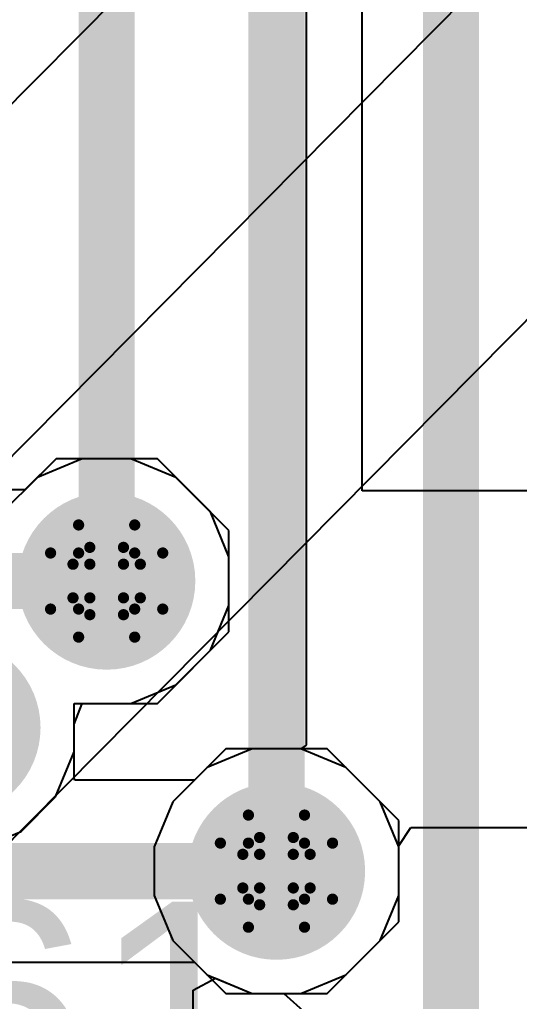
# Model space of a CAD drawing. Header units: inches. Extents: x -4 to 5258, y -4 to 5281.
# Drawn here: x 49.337 to 51.6, y 18.772 to 23.219 of the extents above; entities that cross this region are included whole.
import ezdxf

# ---------------------------------------------------------------- set-up
doc = ezdxf.new("R2010")
doc.units = ezdxf.units.IN
for name, color, linetype in [('Bottom Layer', 5, 'Continuous'), ('Bottom Solder', 6, 'Continuous'), ('Drill Drawing', 1, 'Continuous'), ('Layer 1', 16, 'Continuous'), ('Layer 2', 76, 'Continuous'), ('Top Layer', 1, 'Continuous'), ('Top Overlay', 2, 'Continuous'), ('Top Solder', 216, 'Continuous'), ('Via Holes', 16, 'Continuous')]:
    doc.layers.add(name, color=color, linetype=linetype)
doc.styles.add('Arial', font='', dxfattribs={"height": 0.2})
doc.styles.get('Arial').set_extended_font_data('Arial')

# ---------------------------------------------------------------- blocks, each defined once
blk = doc.blocks.new('13_WQFN_HR__3_2__31')
at = {"layer": 'Top Solder'}
for p in [(-0.5467, -0.9227), (0.575, 1.81), (1.1783, -0.9227)]:
    blk.add_line(p, (5220.6763, 5271.621), dxfattribs=at)

msp = doc.modelspace()

# ---------------------------------------------------------------- hatches: boundary and pattern name
at = {"layer": 'Bottom Layer'}
h = msp.add_hatch(color=5, dxfattribs=at)
edge = h.paths.add_edge_path()
edge.add_arc((49.7314, 20.6757), 0.3, 0, 360)
h = msp.add_hatch(color=5, dxfattribs=at)
edge = h.paths.add_edge_path()
edge.add_arc((50.5004, 19.3617), 0.3, 0, 360)
at = {"layer": 'Bottom Solder'}
h = msp.add_hatch(color=6, dxfattribs=at)
edge = h.paths.add_edge_path()
edge.add_arc((49.7314, 20.6757), 0.4016, 0, 360)
h = msp.add_hatch(color=6, dxfattribs=at)
edge = h.paths.add_edge_path()
edge.add_arc((49.0304, 20.0117), 0.4016, 0, 360)
h = msp.add_hatch(color=6, dxfattribs=at)
edge = h.paths.add_edge_path()
edge.add_arc((50.5004, 19.3617), 0.4016, 0, 360)
at = {"layer": 'Layer 1'}
h = msp.add_hatch(color=16, dxfattribs=at)
edge = h.paths.add_edge_path()
edge.add_arc((49.7314, 20.6757), 0.3, 0, 360)
h = msp.add_hatch(color=16, dxfattribs=at)
edge = h.paths.add_edge_path()
edge.add_arc((50.5004, 19.3617), 0.3, 0, 360)
at = {"layer": 'Layer 2'}
h = msp.add_hatch(color=76, dxfattribs=at)
edge = h.paths.add_edge_path()
edge.add_arc((49.7314, 20.6757), 0.3, 0, 360)
h = msp.add_hatch(color=76, dxfattribs=at)
edge = h.paths.add_edge_path()
edge.add_arc((50.5004, 19.3617), 0.3, 0, 360)
at = {"layer": 'Top Layer'}
h = msp.add_hatch(color=1, dxfattribs=at)
edge = h.paths.add_edge_path()
edge.add_arc((49.7314, 20.6757), 0.3, 0, 360)
h = msp.add_hatch(color=1, dxfattribs=at)
edge = h.paths.add_edge_path()
edge.add_arc((50.5004, 19.3617), 0.3, 0, 360)
at = {"layer": 'Top Solder'}
h = msp.add_hatch(color=216, dxfattribs=at)
edge = h.paths.add_edge_path()
edge.add_arc((49.7314, 20.6757), 0.4016, 0, 360)
h = msp.add_hatch(color=216, dxfattribs=at)
edge = h.paths.add_edge_path()
edge.add_arc((49.0304, 20.0117), 0.4016, 0, 360)
h = msp.add_hatch(color=216, dxfattribs=at)
edge = h.paths.add_edge_path()
edge.add_arc((50.5004, 19.3617), 0.4016, 0, 360)
at = {"layer": 'Via Holes'}
h = msp.add_hatch(color=7, dxfattribs=at)
edge = h.paths.add_edge_path()
edge.add_arc((49.7314, 20.6757), 0.15, 0, 360)
h = msp.add_hatch(color=7, dxfattribs=at)
edge = h.paths.add_edge_path()
edge.add_arc((50.5004, 19.3617), 0.15, 0, 360)

# ---------------------------------------------------------------- linework, layer by layer
at = {"layer": 'Bottom Layer'}
for p, q in [((50.8889, 21.0837), (50.8889, 45.7349)), ((105.1898, 21.0837), (50.8889, 21.0837)), ((51.053, 19.4752), (51.1095, 19.5597)), ((51.1095, 19.5597), (106.4882, 19.5597)), ((51.0544, 19.4719), (51.053, 19.4752)), ((51.0544, 19.2515), (51.0544, 19.4719)), ((50.9701, 19.0479), (51.0544, 19.2515)), ((50.8142, 18.892), (50.9701, 19.0479)), ((50.1226, 18.8233), (50.2242, 18.8764)), ((50.2242, 18.8764), (50.3902, 18.8077)), ((50.6106, 18.8077), (50.8142, 18.892)), ((50.1226, -3.4203), (50.1226, 18.8233)), ((50.3902, 18.8077), (50.6106, 18.8077))]:
    msp.add_line(p, q, dxfattribs=at)
for points in [[(49.7314, 20.6757, 0.254, 0.254, 0), (49.7314, 52.9102, 0.254, 0.254, 0)], [(50.5004, 19.3617, 0.254, 0.254, 0), (50.5004, 46.1299, 0.254, 0.254, 0)]]:
    msp.add_lwpolyline(points, format="xyseb", dxfattribs=at)
for points in [[(49.6679, 20.6757, 0.127, 0.127, 1), (49.7949, 20.6757, 0.127, 0.127, 1)], [(50.4369, 19.3617, 0.127, 0.127, 1), (50.5639, 19.3617, 0.127, 0.127, 1)]]:
    msp.add_lwpolyline(points, format="xyseb", close=True, dxfattribs=at)
at = {"layer": 'Drill Drawing'}
for points in [[(49.6044, 20.8027, 0.0508, 0.0508, 0), (49.6044, 20.9297, 0.0508, 0.0508, 0)], [(49.6044, 20.9297, 0.0508, 0.0508, 0), (49.8584, 20.9297, 0.0508, 0.0508, 0)], [(49.8584, 20.8027, 0.0508, 0.0508, 0), (49.8584, 20.9297, 0.0508, 0.0508, 0)], [(49.4774, 20.5487, 0.0508, 0.0508, 0), (49.4774, 20.8027, 0.0508, 0.0508, 0)], [(49.4774, 20.8027, 0.0508, 0.0508, 0), (49.6044, 20.8027, 0.0508, 0.0508, 0)], [(49.6552, 20.7519, 0.0508, 0.0508, 0), (49.6552, 20.8281, 0.0508, 0.0508, 0)], [(49.6552, 20.8281, 0.0508, 0.0508, 0), (49.8076, 20.8281, 0.0508, 0.0508, 0)], [(49.8076, 20.7519, 0.0508, 0.0508, 0), (49.8076, 20.8281, 0.0508, 0.0508, 0)], [(49.8584, 20.8027, 0.0508, 0.0508, 0), (49.9854, 20.8027, 0.0508, 0.0508, 0)], [(49.9854, 20.5487, 0.0508, 0.0508, 0), (49.9854, 20.8027, 0.0508, 0.0508, 0)], [(49.579, 20.5995, 0.0508, 0.0508, 0), (49.579, 20.7519, 0.0508, 0.0508, 0)], [(49.579, 20.7519, 0.0508, 0.0508, 0), (49.6552, 20.7519, 0.0508, 0.0508, 0)], [(49.8076, 20.7519, 0.0508, 0.0508, 0), (49.8838, 20.7519, 0.0508, 0.0508, 0)], [(49.8838, 20.5995, 0.0508, 0.0508, 0), (49.8838, 20.7519, 0.0508, 0.0508, 0)], [(49.579, 20.5995, 0.0508, 0.0508, 0), (49.6552, 20.5995, 0.0508, 0.0508, 0)], [(49.6552, 20.5233, 0.0508, 0.0508, 0), (49.6552, 20.5995, 0.0508, 0.0508, 0)], [(49.8076, 20.5995, 0.0508, 0.0508, 0), (49.8838, 20.5995, 0.0508, 0.0508, 0)], [(49.8076, 20.5233, 0.0508, 0.0508, 0), (49.8076, 20.5995, 0.0508, 0.0508, 0)], [(49.4774, 20.5487, 0.0508, 0.0508, 0), (49.6044, 20.5487, 0.0508, 0.0508, 0)], [(49.6044, 20.4217, 0.0508, 0.0508, 0), (49.6044, 20.5487, 0.0508, 0.0508, 0)], [(49.6552, 20.5233, 0.0508, 0.0508, 0), (49.8076, 20.5233, 0.0508, 0.0508, 0)], [(49.8584, 20.5487, 0.0508, 0.0508, 0), (49.9854, 20.5487, 0.0508, 0.0508, 0)], [(49.8584, 20.4217, 0.0508, 0.0508, 0), (49.8584, 20.5487, 0.0508, 0.0508, 0)], [(49.6044, 20.4217, 0.0508, 0.0508, 0), (49.8584, 20.4217, 0.0508, 0.0508, 0)], [(50.3734, 19.4887, 0.0508, 0.0508, 0), (50.3734, 19.6157, 0.0508, 0.0508, 0)], [(50.3734, 19.6157, 0.0508, 0.0508, 0), (50.6274, 19.6157, 0.0508, 0.0508, 0)], [(50.6274, 19.4887, 0.0508, 0.0508, 0), (50.6274, 19.6157, 0.0508, 0.0508, 0)], [(50.4242, 19.4379, 0.0508, 0.0508, 0), (50.4242, 19.5141, 0.0508, 0.0508, 0)], [(50.4242, 19.5141, 0.0508, 0.0508, 0), (50.5766, 19.5141, 0.0508, 0.0508, 0)], [(50.5766, 19.4379, 0.0508, 0.0508, 0), (50.5766, 19.5141, 0.0508, 0.0508, 0)], [(50.2464, 19.2347, 0.0508, 0.0508, 0), (50.2464, 19.4887, 0.0508, 0.0508, 0)], [(50.2464, 19.4887, 0.0508, 0.0508, 0), (50.3734, 19.4887, 0.0508, 0.0508, 0)], [(50.6274, 19.4887, 0.0508, 0.0508, 0), (50.7544, 19.4887, 0.0508, 0.0508, 0)], [(50.7544, 19.2347, 0.0508, 0.0508, 0), (50.7544, 19.4887, 0.0508, 0.0508, 0)], [(50.348, 19.2855, 0.0508, 0.0508, 0), (50.348, 19.4379, 0.0508, 0.0508, 0)], [(50.348, 19.4379, 0.0508, 0.0508, 0), (50.4242, 19.4379, 0.0508, 0.0508, 0)], [(50.5766, 19.4379, 0.0508, 0.0508, 0), (50.6528, 19.4379, 0.0508, 0.0508, 0)], [(50.6528, 19.2855, 0.0508, 0.0508, 0), (50.6528, 19.4379, 0.0508, 0.0508, 0)], [(50.348, 19.2855, 0.0508, 0.0508, 0), (50.4242, 19.2855, 0.0508, 0.0508, 0)], [(50.4242, 19.2093, 0.0508, 0.0508, 0), (50.4242, 19.2855, 0.0508, 0.0508, 0)], [(50.5766, 19.2855, 0.0508, 0.0508, 0), (50.6528, 19.2855, 0.0508, 0.0508, 0)], [(50.5766, 19.2093, 0.0508, 0.0508, 0), (50.5766, 19.2855, 0.0508, 0.0508, 0)], [(50.2464, 19.2347, 0.0508, 0.0508, 0), (50.3734, 19.2347, 0.0508, 0.0508, 0)], [(50.3734, 19.1077, 0.0508, 0.0508, 0), (50.3734, 19.2347, 0.0508, 0.0508, 0)], [(50.6274, 19.2347, 0.0508, 0.0508, 0), (50.7544, 19.2347, 0.0508, 0.0508, 0)], [(50.6274, 19.1077, 0.0508, 0.0508, 0), (50.6274, 19.2347, 0.0508, 0.0508, 0)], [(50.4242, 19.2093, 0.0508, 0.0508, 0), (50.5766, 19.2093, 0.0508, 0.0508, 0)], [(50.3734, 19.1077, 0.0508, 0.0508, 0), (50.6274, 19.1077, 0.0508, 0.0508, 0)]]:
    msp.add_lwpolyline(points, format="xyseb", dxfattribs=at)
for points in [[(49.5917, 20.9297, 0.0254, 0.0254, 1), (49.6171, 20.9297, 0.0254, 0.0254, 1)], [(49.5917, 20.9297, 0.0254, 0.0254, 1), (49.6171, 20.9297, 0.0254, 0.0254, 1)], [(49.8457, 20.9297, 0.0254, 0.0254, 1), (49.8711, 20.9297, 0.0254, 0.0254, 1)], [(49.8457, 20.9297, 0.0254, 0.0254, 1), (49.8711, 20.9297, 0.0254, 0.0254, 1)], [(49.4647, 20.8027, 0.0254, 0.0254, 1), (49.4901, 20.8027, 0.0254, 0.0254, 1)], [(49.4647, 20.8027, 0.0254, 0.0254, 1), (49.4901, 20.8027, 0.0254, 0.0254, 1)], [(49.5917, 20.8027, 0.0254, 0.0254, 1), (49.6171, 20.8027, 0.0254, 0.0254, 1)], [(49.5917, 20.8027, 0.0254, 0.0254, 1), (49.6171, 20.8027, 0.0254, 0.0254, 1)], [(49.6425, 20.8281, 0.0254, 0.0254, 1), (49.6679, 20.8281, 0.0254, 0.0254, 1)], [(49.6425, 20.8281, 0.0254, 0.0254, 1), (49.6679, 20.8281, 0.0254, 0.0254, 1)], [(49.7949, 20.8281, 0.0254, 0.0254, 1), (49.8203, 20.8281, 0.0254, 0.0254, 1)], [(49.7949, 20.8281, 0.0254, 0.0254, 1), (49.8203, 20.8281, 0.0254, 0.0254, 1)], [(49.8457, 20.8027, 0.0254, 0.0254, 1), (49.8711, 20.8027, 0.0254, 0.0254, 1)], [(49.8457, 20.8027, 0.0254, 0.0254, 1), (49.8711, 20.8027, 0.0254, 0.0254, 1)], [(49.9727, 20.8027, 0.0254, 0.0254, 1), (49.9981, 20.8027, 0.0254, 0.0254, 1)], [(49.9727, 20.8027, 0.0254, 0.0254, 1), (49.9981, 20.8027, 0.0254, 0.0254, 1)], [(49.5663, 20.7519, 0.0254, 0.0254, 1), (49.5917, 20.7519, 0.0254, 0.0254, 1)], [(49.5663, 20.7519, 0.0254, 0.0254, 1), (49.5917, 20.7519, 0.0254, 0.0254, 1)], [(49.6425, 20.7519, 0.0254, 0.0254, 1), (49.6679, 20.7519, 0.0254, 0.0254, 1)], [(49.6425, 20.7519, 0.0254, 0.0254, 1), (49.6679, 20.7519, 0.0254, 0.0254, 1)], [(49.7949, 20.7519, 0.0254, 0.0254, 1), (49.8203, 20.7519, 0.0254, 0.0254, 1)], [(49.7949, 20.7519, 0.0254, 0.0254, 1), (49.8203, 20.7519, 0.0254, 0.0254, 1)], [(49.8711, 20.7519, 0.0254, 0.0254, 1), (49.8965, 20.7519, 0.0254, 0.0254, 1)], [(49.8711, 20.7519, 0.0254, 0.0254, 1), (49.8965, 20.7519, 0.0254, 0.0254, 1)], [(49.5663, 20.5995, 0.0254, 0.0254, 1), (49.5917, 20.5995, 0.0254, 0.0254, 1)], [(49.5663, 20.5995, 0.0254, 0.0254, 1), (49.5917, 20.5995, 0.0254, 0.0254, 1)], [(49.6425, 20.5995, 0.0254, 0.0254, 1), (49.6679, 20.5995, 0.0254, 0.0254, 1)], [(49.6425, 20.5995, 0.0254, 0.0254, 1), (49.6679, 20.5995, 0.0254, 0.0254, 1)], [(49.7949, 20.5995, 0.0254, 0.0254, 1), (49.8203, 20.5995, 0.0254, 0.0254, 1)], [(49.7949, 20.5995, 0.0254, 0.0254, 1), (49.8203, 20.5995, 0.0254, 0.0254, 1)], [(49.8711, 20.5995, 0.0254, 0.0254, 1), (49.8965, 20.5995, 0.0254, 0.0254, 1)], [(49.8711, 20.5995, 0.0254, 0.0254, 1), (49.8965, 20.5995, 0.0254, 0.0254, 1)], [(49.4647, 20.5487, 0.0254, 0.0254, 1), (49.4901, 20.5487, 0.0254, 0.0254, 1)], [(49.4647, 20.5487, 0.0254, 0.0254, 1), (49.4901, 20.5487, 0.0254, 0.0254, 1)], [(49.5917, 20.5487, 0.0254, 0.0254, 1), (49.6171, 20.5487, 0.0254, 0.0254, 1)], [(49.5917, 20.5487, 0.0254, 0.0254, 1), (49.6171, 20.5487, 0.0254, 0.0254, 1)], [(49.6425, 20.5233, 0.0254, 0.0254, 1), (49.6679, 20.5233, 0.0254, 0.0254, 1)], [(49.6425, 20.5233, 0.0254, 0.0254, 1), (49.6679, 20.5233, 0.0254, 0.0254, 1)], [(49.7949, 20.5233, 0.0254, 0.0254, 1), (49.8203, 20.5233, 0.0254, 0.0254, 1)], [(49.7949, 20.5233, 0.0254, 0.0254, 1), (49.8203, 20.5233, 0.0254, 0.0254, 1)], [(49.8457, 20.5487, 0.0254, 0.0254, 1), (49.8711, 20.5487, 0.0254, 0.0254, 1)], [(49.8457, 20.5487, 0.0254, 0.0254, 1), (49.8711, 20.5487, 0.0254, 0.0254, 1)], [(49.9727, 20.5487, 0.0254, 0.0254, 1), (49.9981, 20.5487, 0.0254, 0.0254, 1)], [(49.9727, 20.5487, 0.0254, 0.0254, 1), (49.9981, 20.5487, 0.0254, 0.0254, 1)], [(49.5917, 20.4217, 0.0254, 0.0254, 1), (49.6171, 20.4217, 0.0254, 0.0254, 1)], [(49.5917, 20.4217, 0.0254, 0.0254, 1), (49.6171, 20.4217, 0.0254, 0.0254, 1)], [(49.8457, 20.4217, 0.0254, 0.0254, 1), (49.8711, 20.4217, 0.0254, 0.0254, 1)], [(49.8457, 20.4217, 0.0254, 0.0254, 1), (49.8711, 20.4217, 0.0254, 0.0254, 1)], [(50.3607, 19.6157, 0.0254, 0.0254, 1), (50.3861, 19.6157, 0.0254, 0.0254, 1)], [(50.3607, 19.6157, 0.0254, 0.0254, 1), (50.3861, 19.6157, 0.0254, 0.0254, 1)], [(50.6147, 19.6157, 0.0254, 0.0254, 1), (50.6401, 19.6157, 0.0254, 0.0254, 1)], [(50.6147, 19.6157, 0.0254, 0.0254, 1), (50.6401, 19.6157, 0.0254, 0.0254, 1)], [(50.4115, 19.5141, 0.0254, 0.0254, 1), (50.4369, 19.5141, 0.0254, 0.0254, 1)], [(50.4115, 19.5141, 0.0254, 0.0254, 1), (50.4369, 19.5141, 0.0254, 0.0254, 1)], [(50.5639, 19.5141, 0.0254, 0.0254, 1), (50.5893, 19.5141, 0.0254, 0.0254, 1)], [(50.5639, 19.5141, 0.0254, 0.0254, 1), (50.5893, 19.5141, 0.0254, 0.0254, 1)], [(50.2337, 19.4887, 0.0254, 0.0254, 1), (50.2591, 19.4887, 0.0254, 0.0254, 1)], [(50.2337, 19.4887, 0.0254, 0.0254, 1), (50.2591, 19.4887, 0.0254, 0.0254, 1)], [(50.3607, 19.4887, 0.0254, 0.0254, 1), (50.3861, 19.4887, 0.0254, 0.0254, 1)], [(50.3607, 19.4887, 0.0254, 0.0254, 1), (50.3861, 19.4887, 0.0254, 0.0254, 1)], [(50.6147, 19.4887, 0.0254, 0.0254, 1), (50.6401, 19.4887, 0.0254, 0.0254, 1)], [(50.6147, 19.4887, 0.0254, 0.0254, 1), (50.6401, 19.4887, 0.0254, 0.0254, 1)], [(50.7417, 19.4887, 0.0254, 0.0254, 1), (50.7671, 19.4887, 0.0254, 0.0254, 1)], [(50.7417, 19.4887, 0.0254, 0.0254, 1), (50.7671, 19.4887, 0.0254, 0.0254, 1)], [(50.3353, 19.4379, 0.0254, 0.0254, 1), (50.3607, 19.4379, 0.0254, 0.0254, 1)], [(50.3353, 19.4379, 0.0254, 0.0254, 1), (50.3607, 19.4379, 0.0254, 0.0254, 1)], [(50.4115, 19.4379, 0.0254, 0.0254, 1), (50.4369, 19.4379, 0.0254, 0.0254, 1)], [(50.4115, 19.4379, 0.0254, 0.0254, 1), (50.4369, 19.4379, 0.0254, 0.0254, 1)], [(50.5639, 19.4379, 0.0254, 0.0254, 1), (50.5893, 19.4379, 0.0254, 0.0254, 1)], [(50.5639, 19.4379, 0.0254, 0.0254, 1), (50.5893, 19.4379, 0.0254, 0.0254, 1)], [(50.6401, 19.4379, 0.0254, 0.0254, 1), (50.6655, 19.4379, 0.0254, 0.0254, 1)], [(50.6401, 19.4379, 0.0254, 0.0254, 1), (50.6655, 19.4379, 0.0254, 0.0254, 1)], [(50.3353, 19.2855, 0.0254, 0.0254, 1), (50.3607, 19.2855, 0.0254, 0.0254, 1)], [(50.3353, 19.2855, 0.0254, 0.0254, 1), (50.3607, 19.2855, 0.0254, 0.0254, 1)], [(50.4115, 19.2855, 0.0254, 0.0254, 1), (50.4369, 19.2855, 0.0254, 0.0254, 1)], [(50.4115, 19.2855, 0.0254, 0.0254, 1), (50.4369, 19.2855, 0.0254, 0.0254, 1)], [(50.5639, 19.2855, 0.0254, 0.0254, 1), (50.5893, 19.2855, 0.0254, 0.0254, 1)], [(50.5639, 19.2855, 0.0254, 0.0254, 1), (50.5893, 19.2855, 0.0254, 0.0254, 1)], [(50.6401, 19.2855, 0.0254, 0.0254, 1), (50.6655, 19.2855, 0.0254, 0.0254, 1)], [(50.6401, 19.2855, 0.0254, 0.0254, 1), (50.6655, 19.2855, 0.0254, 0.0254, 1)], [(50.2337, 19.2347, 0.0254, 0.0254, 1), (50.2591, 19.2347, 0.0254, 0.0254, 1)], [(50.2337, 19.2347, 0.0254, 0.0254, 1), (50.2591, 19.2347, 0.0254, 0.0254, 1)], [(50.3607, 19.2347, 0.0254, 0.0254, 1), (50.3861, 19.2347, 0.0254, 0.0254, 1)], [(50.3607, 19.2347, 0.0254, 0.0254, 1), (50.3861, 19.2347, 0.0254, 0.0254, 1)], [(50.6147, 19.2347, 0.0254, 0.0254, 1), (50.6401, 19.2347, 0.0254, 0.0254, 1)], [(50.6147, 19.2347, 0.0254, 0.0254, 1), (50.6401, 19.2347, 0.0254, 0.0254, 1)], [(50.7417, 19.2347, 0.0254, 0.0254, 1), (50.7671, 19.2347, 0.0254, 0.0254, 1)], [(50.7417, 19.2347, 0.0254, 0.0254, 1), (50.7671, 19.2347, 0.0254, 0.0254, 1)], [(50.4115, 19.2093, 0.0254, 0.0254, 1), (50.4369, 19.2093, 0.0254, 0.0254, 1)], [(50.4115, 19.2093, 0.0254, 0.0254, 1), (50.4369, 19.2093, 0.0254, 0.0254, 1)], [(50.5639, 19.2093, 0.0254, 0.0254, 1), (50.5893, 19.2093, 0.0254, 0.0254, 1)], [(50.5639, 19.2093, 0.0254, 0.0254, 1), (50.5893, 19.2093, 0.0254, 0.0254, 1)], [(50.3607, 19.1077, 0.0254, 0.0254, 1), (50.3861, 19.1077, 0.0254, 0.0254, 1)], [(50.3607, 19.1077, 0.0254, 0.0254, 1), (50.3861, 19.1077, 0.0254, 0.0254, 1)], [(50.6147, 19.1077, 0.0254, 0.0254, 1), (50.6401, 19.1077, 0.0254, 0.0254, 1)], [(50.6147, 19.1077, 0.0254, 0.0254, 1), (50.6401, 19.1077, 0.0254, 0.0254, 1)]]:
    msp.add_lwpolyline(points, format="xyseb", close=True, dxfattribs=at)
at = {"layer": 'Layer 1'}
for p, q in [((49.6212, 21.2297), (49.4176, 21.1454)), ((49.8416, 21.2297), (49.6212, 21.2297)), ((50.0453, 21.1454), (49.8416, 21.2297)), ((49.4176, 21.1454), (49.2618, 20.9895)), ((50.2011, 20.9895), (50.0453, 21.1454)), ((50.2854, 20.7859), (50.2011, 20.9895)), ((50.2854, 20.5655), (50.2854, 20.7859)), ((50.2011, 20.3619), (50.2854, 20.5655)), ((50.0453, 20.2061), (50.2011, 20.3619)), ((49.8416, 20.1217), (50.0453, 20.2061)), ((49.5844, 20.0279), (49.6212, 20.1217)), ((49.6212, 20.1217), (49.8416, 20.1217)), ((49.5844, 19.9015), (49.5844, 20.0279)), ((49.5, 19.6979), (49.5844, 19.9015)), ((50.3902, 19.9157), (50.1866, 19.8313)), ((50.6106, 19.9157), (50.3902, 19.9157)), ((50.8142, 19.8313), (50.6106, 19.9157)), ((50.1866, 19.8313), (50.0308, 19.6755)), ((50.9701, 19.6755), (50.8142, 19.8313)), ((49.3442, 19.542), (49.5, 19.6979)), ((50.0308, 19.6755), (49.9464, 19.4719)), ((51.0544, 19.4719), (50.9701, 19.6755)), ((49.1406, 19.4577), (49.3442, 19.542)), ((49.9464, 19.4719), (49.9464, 19.2515)), ((51.0544, 19.2515), (51.0544, 19.4719)), ((49.9464, 19.2515), (50.0308, 19.0479)), ((50.9701, 19.0479), (51.0544, 19.2515)), ((50.0308, 19.0479), (50.1866, 18.892)), ((50.8142, 18.892), (50.9701, 19.0479)), ((50.1866, 18.892), (50.3902, 18.8077)), ((50.6106, 18.8077), (50.8142, 18.892)), ((50.3902, 18.8077), (50.6106, 18.8077))]:
    msp.add_line(p, q, dxfattribs=at)
at = {"layer": 'Layer 2'}
for p, q in [((50.6354, 27.2404), (50.6354, 20.2061)), ((49.6212, 21.2297), (49.4176, 21.1454)), ((49.8416, 21.2297), (49.6212, 21.2297)), ((50.0453, 21.1454), (49.8416, 21.2297)), ((49.4176, 21.1454), (49.2618, 20.9895)), ((50.2011, 20.9895), (50.0453, 21.1454)), ((50.2854, 20.7859), (50.2011, 20.9895)), ((50.2854, 20.5655), (50.2854, 20.7859)), ((50.2011, 20.3619), (50.2854, 20.5655)), ((50.0453, 20.2061), (50.2011, 20.3619)), ((49.8416, 20.1217), (50.0453, 20.2061)), ((50.6354, 20.2061), (50.6354, 19.9322)), ((49.5844, 20.0279), (49.6212, 20.1217)), ((49.6212, 20.1217), (49.8416, 20.1217)), ((49.5844, 19.9015), (49.5844, 20.0279)), ((50.6354, 19.9322), (50.6106, 19.9157)), ((49.5, 19.6979), (49.5844, 19.9015)), ((50.3902, 19.9157), (50.1866, 19.8313)), ((50.6106, 19.9157), (50.3902, 19.9157)), ((50.1866, 19.8313), (50.0308, 19.6755)), ((49.3442, 19.542), (49.5, 19.6979)), ((50.0308, 19.6755), (49.9464, 19.4719)), ((49.1406, 19.4577), (49.3442, 19.542)), ((49.9464, 19.4719), (49.9464, 19.2515)), ((49.9464, 19.2515), (50.0308, 19.0479)), ((50.0308, 19.0479), (50.1866, 18.892)), ((50.1866, 18.892), (50.3902, 18.8077)), ((50.3902, 18.8077), (50.5338, 18.8077)), ((50.5338, 18.8077), (50.6354, 18.7163))]:
    msp.add_line(p, q, dxfattribs=at)
msp.add_lwpolyline([(51.291, 16.355, 0.254, 0.254, 0), (51.291, 28.4593, 0.254, 0.254, 0)], format="xyseb", dxfattribs=at)
at = {"layer": 'Top Layer'}
for p, q in [((49.502, 21.2297), (49.3604, 21.0881)), ((49.9609, 21.2297), (49.502, 21.2297)), ((50.2854, 20.9052), (49.9609, 21.2297)), ((49.3604, 21.0881), (48.878, 21.0881)), ((50.2854, 20.4463), (50.2854, 20.9052)), ((49.9609, 20.1217), (50.2854, 20.4463)), ((49.5844, 19.7822), (49.5844, 20.1217)), ((49.5844, 20.1217), (49.9609, 20.1217)), ((50.2709, 19.9157), (50.1293, 19.7741)), ((50.7299, 19.9157), (50.2709, 19.9157)), ((51.0544, 19.5911), (50.7299, 19.9157)), ((49.5877, 19.7741), (49.5844, 19.7822)), ((50.1293, 19.7741), (49.5877, 19.7741)), ((51.0544, 19.1322), (51.0544, 19.5911)), ((50.7299, 18.8077), (51.0544, 19.1322)), ((46.3294, 18.9493), (50.1293, 18.9493)), ((50.1293, 18.9493), (50.2709, 18.8077)), ((50.2709, 18.8077), (50.7299, 18.8077))]:
    msp.add_line(p, q, dxfattribs=at)
for points in [[(42.259, 20.6757, 0.254, 0.254, 0), (49.7314, 20.6757, 0.254, 0.254, 0)], [(42.245, 19.3617, 0.254, 0.254, 0), (50.5004, 19.3617, 0.254, 0.254, 0)]]:
    msp.add_lwpolyline(points, format="xyseb", dxfattribs=at)
for points in [[(49.6679, 20.6757, 0.127, 0.127, 1), (49.7949, 20.6757, 0.127, 0.127, 1)], [(50.4369, 19.3617, 0.127, 0.127, 1), (50.5639, 19.3617, 0.127, 0.127, 1)]]:
    msp.add_lwpolyline(points, format="xyseb", close=True, dxfattribs=at)

# ---------------------------------------------------------------- block references
msp.add_blockref('13_WQFN_HR__3_2__31', (37.0774, 9.2675))

# ---------------------------------------------------------------- texts
at = {"layer": 'Top Overlay', "style": 'Arial'}
msp.add_text('R61', height=1.016, dxfattribs=at).set_placement((47.8468, 18.2072))

doc.saveas('drawing.dxf')
